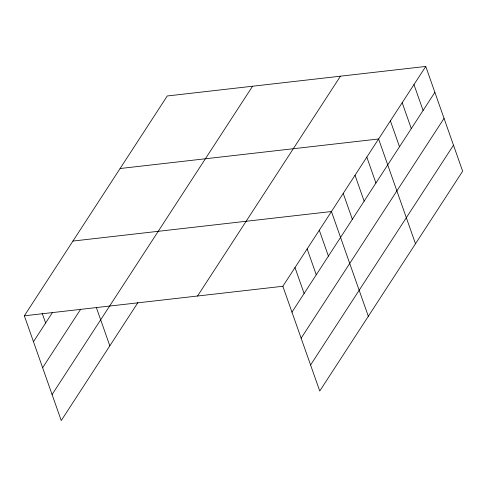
<?xml version="1.0" encoding="UTF-8"?>
<svg xmlns="http://www.w3.org/2000/svg" width="487" height="487" viewBox="0 0 487 487"><rect width="100%" height="100%" fill="white"/><g stroke="black" fill="none" stroke-linecap="round" stroke-linejoin="round"><path stroke-width="0.73" d="M137.882 302.671L61.24 420.561L24.35 315.801L167.26 95.976L425.76 66.439L462.65 171.199L319.74 391.024L282.85 286.271L425.76 66.439M33.469 341.704L52.499 312.429M42.637 367.728L80.696 309.178M52.079 394.537L252.564 86.229M197.545 296.017L340.456 76.185M291.969 312.167L434.879 92.335M301.13 338.191L444.041 118.359M310.572 365L453.488 145.175M120.1 168.52L378.6 138.984L415.49 243.737M72.94 241.059L331.44 211.528L368.33 316.282M24.35 315.801L282.85 286.271M413.968 84.574L423.087 110.47M402.177 102.708L411.296 128.605M390.391 120.843L399.51 146.745M366.808 157.118L375.927 183.015M355.017 175.253L364.136 201.149M343.225 193.388L352.351 219.29M319.289 230.211L328.408 256.107M307.145 248.9L316.264 274.796M294.994 267.582L304.113 293.478M96.444 307.802L109.831 345.819M42.168 313.214L45.62 323.015"/></g></svg>
